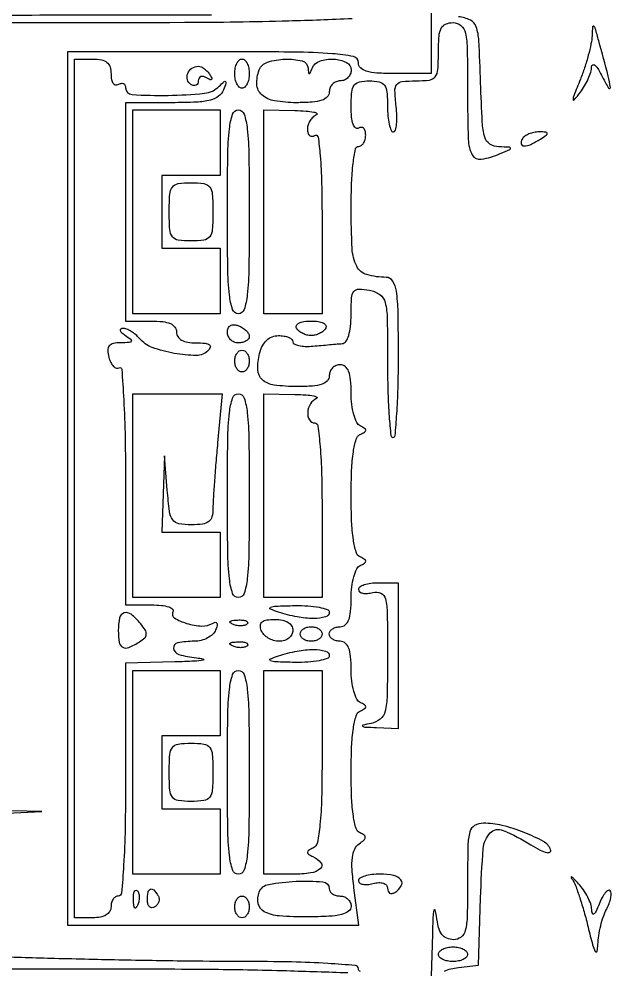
# Model space of a CAD drawing. Extents: x 23 to 255, y 40 to 184.
# Drawn here: x 61.53 to 68.45, y 123.94 to 134.98 of the extents above; entities that cross this region are included whole.
import ezdxf

# ---------------------------------------------------------------- set-up
doc = ezdxf.new("R2010")
doc.units = 0
doc.header["$MEASUREMENT"] = 0

msp = doc.modelspace()

# ---------------------------------------------------------------- linework, layer by layer
for points in [[(207.919475, 175.632891, 0.000007), (191.762556, 175.634099, 0.00002), (173.0434, 175.634494, 0.000013), (151.49745, 175.633531)], [(63.773493, 135.024651, -0.000502), (60.732933, 135.0216, -0.000713), (58.073684, 135.02539, -0.006118)], [(56.079404, 134.986085, 0.005181), (56.81595, 134.958717, 0.005997), (58.028629, 134.940786, 0.000697), (60.7428, 134.937, 0.000697), (63.456971, 134.940786, 0.005997), (64.66965, 134.958717, 0.005181), (65.406196, 134.986085, 0.400368)], [(66.3264, 135.1908), (66.3264, 134.7678), (66.3264, 134.3448), (65.9034, 134.3448, -0.014068), (65.695243, 134.350658, -0.058865), (65.57205, 134.372295, -0.122766), (65.505362, 134.411887, -0.200296), (65.4804, 134.4717, 0.357), (65.422881, 134.541992, 0.031097), (65.17725, 134.575864, 0.016532), (64.732196, 134.594477, 0.002184), (63.7884, 134.5986), (62.0964, 134.5986), (62.0964, 129.5226), (62.0964, 124.4466), (63.791314, 124.4466), (65.486228, 124.4466), (65.42896, 124.878307, -0.014521), (65.406902, 125.092032, -0.047794), (65.409976, 125.233615, -0.078269), (65.436767, 125.329138, -0.133572), (65.489496, 125.392348, 0.028744), (65.544528, 125.43572, 0.189707), (65.560128, 125.466363, 0.271347), (65.548053, 125.492416, 0.055411), (65.50155, 125.517591, -0.22738), (65.453368, 125.570553, -0.035579), (65.421694, 125.712265, -0.027264), (65.401762, 125.923123, -0.009934), (65.3958, 126.2232, -0.010126), (65.401847, 126.521748, -0.02674), (65.4219, 126.73452, -0.034095), (65.453624, 126.879375, -0.215863), (65.50155, 126.93525, 0.029131), (65.552942, 126.962984, 0.260055), (65.565, 126.9846, 0.260055), (65.552942, 127.006216, 0.029131), (65.50155, 127.03395, -0.175648), (65.46071, 127.074707, -0.041955), (65.42685, 127.1661, -0.03807), (65.403558, 127.284124, -0.029693), (65.3958, 127.41465, 0.021008), (65.389254, 127.570373, 0.070548), (65.36655, 127.669625, 0.129174), (65.326643, 127.72521, 0.17454), (65.2689, 127.746, -0.064853), (65.220386, 127.752319, -0.082425), (65.179277, 127.770851, -0.098894), (65.151777, 127.798337, -0.148195), (65.142, 127.8306, -0.148195), (65.151777, 127.862863, -0.098894), (65.179277, 127.890349, -0.082425), (65.220386, 127.908881, -0.064853), (65.2689, 127.9152, 0.17454), (65.326643, 127.93599, 0.129174), (65.36655, 127.991575, 0.070548), (65.389254, 128.090827, 0.021008), (65.3958, 128.24655, -0.029693), (65.403558, 128.377076, -0.03807), (65.42685, 128.4951, -0.041955), (65.46071, 128.586493, -0.175648), (65.50155, 128.62725, 0.029131), (65.552942, 128.654984, 0.260055), (65.565, 128.6766, 0.260055), (65.552942, 128.698216, 0.029131), (65.50155, 128.72595, -0.215863), (65.453624, 128.781825, -0.034095), (65.4219, 128.92668, -0.02674), (65.401847, 129.139452, -0.010126), (65.3958, 129.438, -0.010126), (65.401847, 129.736548, -0.02674), (65.4219, 129.94932, -0.034095), (65.453624, 130.094175, -0.215863), (65.50155, 130.15005, 0.029131), (65.552942, 130.177784, 0.260055), (65.565, 130.1994, 0.260055), (65.552942, 130.221016, 0.029131), (65.50155, 130.24875, -0.175648), (65.46071, 130.289507, -0.041955), (65.42685, 130.3809, -0.03807), (65.403558, 130.498924, -0.029693), (65.3958, 130.62945, 0.021008), (65.389254, 130.785173, 0.070548), (65.36655, 130.884425, 0.129174), (65.326643, 130.94001, 0.17454), (65.2689, 130.9608, 0.099038), (65.22047, 130.951112, 0.097945), (65.179277, 130.923523, 0.097945), (65.151688, 130.88233, 0.099038), (65.142, 130.8339, -0.187235), (65.11916, 130.775044, -0.126848), (65.058232, 130.735294, -0.064491), (64.947339, 130.713169, -0.017032), (64.766293, 130.707, -0.03143), (64.500094, 130.72375, -0.151192), (64.363423, 130.785735, -0.209056), (64.310257, 130.900833, -0.066711), (64.331947, 131.092508, -0.056979), (64.364938, 131.180223, -0.085655), (64.413932, 131.245418, -0.096513), (64.477067, 131.285265, -0.092909), (64.551412, 131.2992, -0.040772), (64.615578, 131.293959, -0.060182), (64.669771, 131.278187, -0.079139), (64.70659, 131.255032, -0.21614), (64.719, 131.227665, 0.284695), (64.735144, 131.201609, 0.061787), (64.787341, 131.183266, 0.047061), (64.862494, 131.174167, 0.028954), (64.95165, 131.176973, -0.000407), (65.048477, 131.185568, -0.000386), (65.147023, 131.194159, -0.000383), (65.234198, 131.201623, -0.001364), (65.29005, 131.206208, 0.22685), (65.33373, 131.231528, 0.073529), (65.36726, 131.300497, 0.051139), (65.388909, 131.405391, 0.025341), (65.3958, 131.541268, -0.013785), (65.401213, 131.737566, -0.146337), (65.428026, 131.812003, -0.242478), (65.485019, 131.840145, -0.04297), (65.6073, 131.827506, -0.10832), (65.729432, 131.775194, -0.180307), (65.791277, 131.68353, -0.055623), (65.814843, 131.496933, -0.003624), (65.8188, 130.950938, 0.007116), (65.823363, 130.630346, 0.011823), (65.837438, 130.360452, 0.005495), (65.856785, 130.13797, 0.38644), (65.88225, 130.114926, 0.388696), (65.907778, 130.138396, 0.004461), (65.927062, 130.388362, 0.010626), (65.941138, 130.688785, 0.006393), (65.9457, 131.045596, 0.004061), (65.941395, 131.575634, 0.033584), (65.921344, 131.815537, 0.096871), (65.879037, 131.933754, 0.264546), (65.804569, 131.97607, -0.070555), (65.578867, 132.007964, -0.208835), (65.461101, 132.105757, -0.10485), (65.407324, 132.310295, -0.012041), (65.3958, 132.788751, -0.009995), (65.401503, 133.073995, -0.019654), (65.41947, 133.300138, -0.01596), (65.445147, 133.469456, -0.361738), (65.4804, 133.4988, 0.153634), (65.512665, 133.508954, 0.097988), (65.540149, 133.537544, 0.080552), (65.558694, 133.580262, 0.062283), (65.565, 133.630693, 0.066118), (65.558802, 133.677361, 0.138808), (65.540149, 133.708483, 0.191142), (65.512518, 133.719432, 0.139169), (65.4804, 133.7103, -0.336396), (65.44677, 133.713519, -0.125298), (65.41922, 133.75584, -0.059005), (65.401281, 133.84005, -0.023007), (65.3958, 133.959107, -0.020677), (65.402826, 134.128935, -0.133196), (65.431807, 134.208941, -0.190739), (65.491752, 134.248342, -0.051178), (65.6073, 134.2602, -0.050766), (65.722544, 134.248469, -0.189121), (65.782543, 134.20944, -0.13443), (65.811667, 134.130388, -0.021436), (65.8188, 133.9641, 0.021529), (65.823689, 133.850614, 0.034612), (65.838661, 133.754979, 0.038489), (65.860166, 133.68581, 0.307262), (65.886412, 133.668, 0.335283), (65.910498, 133.686197, 0.041434), (65.924009, 133.754979, 0.035585), (65.927835, 133.850586, 0.021273), (65.919457, 133.9641, -0.017662), (65.904675, 134.146416, -0.17753), (65.927283, 134.218023, -0.206363), (65.98903, 134.252283, -0.024893), (66.147944, 134.2602, 0.030934), (66.305497, 134.269957, 0.199153), (66.373409, 134.308558, 0.15059), (66.404455, 134.390578, 0.015729), (66.411, 134.5986, -0.017388), (66.41733, 134.780561, -0.098846), (66.442725, 134.87355, -0.184152), (66.493774, 134.920437, -0.094959), (66.5802, 134.937, -0.179874), (66.672207, 134.902794, -0.16431), (66.723797, 134.815387, -0.047763), (66.74533, 134.624009, -0.004147), (66.7494, 134.1333, 0.006932), (66.757104, 133.577625, 0.1153), (66.803809, 133.400141, 0.324488), (66.908901, 133.348548, 0.058737), (67.1301, 133.4142, 0.003484), (67.242419, 133.463395, 0.357748), (67.249515, 133.477578, 0.337647), (67.236976, 133.48806, 0.003317), (67.112244, 133.492854, -0.138603), (67.007851, 133.525975, -0.179884), (66.949, 133.606327, -0.056181), (66.920175, 133.780562, -0.004674), (66.900744, 134.23905, 0.004218), (66.88047, 134.727952, 0.068491), (66.850014, 134.889223, 0.203522), (66.781551, 134.966503, 0.082613), (66.64365, 135.006069, -0.091587)], [(66.479341, 123.912424, -0.046395), (66.554547, 123.938513, -0.031666), (66.64365, 123.954531), (66.8763, 123.9813), (66.900625, 124.76385, -0.01163), (66.931764, 125.336407, -0.171999), (67.012244, 125.517471, -0.314289), (67.161313, 125.548131, -0.035356), (67.485564, 125.380612, 0.016956), (67.595001, 125.318874, 0.058253), (67.671123, 125.289929, 0.20837), (67.706512, 125.295781, 0.35443), (67.715277, 125.322695, 0.178361), (67.6309, 125.419012, 0.030666), (67.407094, 125.523572, 0.0339), (67.152273, 125.604628, 0.060121), (66.933744, 125.631, 0.130814), (66.831705, 125.603839, 0.198697), (66.776311, 125.5322, 0.061579), (66.753583, 125.374264, 0.004979), (66.7494, 124.9542, -0.005504), (66.744988, 124.553421, -0.053926), (66.72313, 124.385918, -0.167761), (66.673054, 124.307782, -0.168681), (66.58556, 124.2774, -0.100783), (66.50685, 124.293428, -0.1371), (66.450522, 124.338448, -0.094495), (66.412303, 124.420569, -0.030931), (66.387599, 124.55235, 0.042603), (66.372766, 124.622419, 0.770582), (66.35903, 124.621923, 0.043432), (66.347332, 124.535686, 0.005049), (66.339939, 124.34085), (66.3264, 123.8544)], [(65.504135, 123.906021, -0.322437), (65.4804, 123.939, 0.388949), (65.445612, 123.976955, 0.005994), (65.12424, 124.001115, 0.01107), (64.704177, 124.018309, 0.004692), (64.140362, 124.0236, -0.003168), (63.516999, 124.02755, -0.001668), (62.742654, 124.039947, -0.001659), (61.949697, 124.057921, -0.002556), (61.263962, 124.079251, -0.002073)], [(59.5584, 123.939), (62.4771, 123.939, -0.001995), (63.73993, 123.933962, -0.00525), (64.644975, 123.917237, -0.001485), (65.357097, 123.894478, -0.404023)]]:
    msp.add_lwpolyline(points, format="xyb")
for points in [[(68.19626, 134.786233, -0.039507), (68.184357, 134.690576, -0.014369), (68.152983, 134.557485, -0.014144), (68.110162, 134.413214, -0.016397), (68.061096, 134.278633, 0.002188), (67.984993, 134.086996, 0.093685), (67.976892, 134.044142, 0.700491), (67.989713, 134.039481, 0.010246), (68.061096, 134.12832, 0.032632), (68.109798, 134.200877, 0.027832), (68.15156, 134.28304, 0.028788), (68.181119, 134.362277, 0.067744), (68.191416, 134.42442, -0.277538), (68.205764, 134.446786, -0.315027), (68.230538, 134.443006, -0.069075), (68.271102, 134.391921, -0.019673), (68.319238, 134.3025, 0.025922), (68.389516, 134.175766, 0.795905), (68.409323, 134.182591, 0.038358), (68.384751, 134.315966, 0.002123), (68.27444, 134.7255, 0.003656), (68.233879, 134.869438, 0.158395), (68.216367, 134.895247, 0.595267), (68.202885, 134.889333, 0.009675)], [(62.604, 134.339807, 0.047867), (62.610052, 134.276731, 0.104212), (62.628851, 134.232142, 0.181468), (62.656611, 134.212942, 0.202618), (62.6886, 134.2179, -0.082592), (62.720926, 134.231141, -0.161196), (62.748349, 134.228509, -0.182303), (62.766577, 134.210621, -0.108972), (62.7732, 134.180593, 0.398031), (62.849115, 134.100338, 0.017606), (63.267989, 134.091809, 0.02107), (63.689438, 134.115851, 0.172325), (63.861092, 134.19675, -0.009992), (63.91857, 134.251569, -0.377046), (63.935155, 134.251911, -0.309425), (63.940073, 134.234149, -0.008433), (63.911261, 134.15445, -0.143563), (63.855227, 134.080579, -0.098738), (63.759527, 134.035544, -0.050216), (63.598524, 134.012419, -0.010577), (63.314049, 134.0064), (62.7732, 134.0064), (62.7732, 132.7374), (62.7732, 131.4684), (63.0693, 131.4684, -0.025511), (63.205001, 131.461472, -0.075863), (63.2949, 131.438186, -0.129352), (63.346274, 131.398135, -0.164293), (63.3654, 131.3415, 0.145054), (63.381267, 131.287956, 0.122482), (63.42462, 131.2475, 0.086196), (63.49616, 131.222585, 0.040813), (63.59382, 131.2146, -0.019811), (63.698014, 131.21047, -0.12603), (63.747708, 131.19345, -0.345585), (63.757379, 131.164712, -0.111595), (63.731739, 131.124099, -0.200187), (63.59705, 131.068696, -0.042791), (63.339735, 131.092029, -0.044083), (63.082471, 131.161589, -0.132236), (62.935055, 131.26575, 0.043382), (62.890518, 131.310822, 0.040382), (62.837841, 131.348742, 0.042947), (62.785257, 131.374623, 0.096576), (62.741691, 131.382505, 0.146983), (62.717041, 131.374732, 0.346739), (62.711598, 131.357499, 0.127461), (62.730346, 131.330967, 0.032098), (62.7732, 131.2992, -0.0204), (62.836463, 131.254556, -0.394615), (62.840048, 131.23286, -0.236875), (62.815372, 131.218808, -0.01135), (62.71767, 131.215895, 0.046251), (62.62983, 131.207123, 0.175289), (62.583203, 131.179235, 0.184894), (62.566635, 131.12908, 0.052343), (62.579238, 131.046352, 0.047293), (62.601553, 130.985277, 0.082294), (62.632338, 130.941139, 0.124503), (62.666185, 130.920395, 0.21724), (62.698218, 130.924444, -0.563645), (62.729148, 130.908618, -0.004009), (62.751618, 130.554221, -0.009037), (62.767981, 130.114866, -0.004788), (62.7732, 129.569893), (62.7732, 128.169), (63.074293, 128.169, -0.023897), (63.190213, 128.163457, -0.055407), (63.275327, 128.145647, -0.109696), (63.320393, 128.118908, -0.356654), (63.324633, 128.08688, 0.415418), (63.341277, 128.017017, 0.066834), (63.48331, 127.95427, 0.055445), (63.661222, 127.923409, 0.154858), (63.782623, 127.953929, -0.089481), (63.814832, 127.966611, -0.338751), (63.833045, 127.957664, -0.174429), (63.836425, 127.928535, -0.034154), (63.82068, 127.877294, -0.114053), (63.78679, 127.827064, -0.065838), (63.727095, 127.784568, -0.060439), (63.652098, 127.755786, -0.061504), (63.572842, 127.746, 0.046937), (63.3795, 127.72781, 0.394958), (63.332314, 127.663213, 0.303882), (63.39351, 127.592225, 0.041357), (63.596279, 127.553934, -0.038045), (63.67631, 127.539368, -0.800087), (63.675835, 127.525773, -0.036149), (63.573745, 127.514078, -0.004225), (63.34425, 127.506422), (62.7732, 127.4922), (62.7732, 126.1386, -0.004639), (62.767913, 125.568783, -0.010966), (62.750728, 125.14455, -0.005893), (62.72659, 124.819856, -0.389247), (62.6886, 124.785, 0.148195), (62.656337, 124.775223, 0.098894), (62.628851, 124.747723, 0.082425), (62.610319, 124.706614, 0.064853), (62.604, 124.6581, -0.140575), (62.588956, 124.60565, -0.118484), (62.5476, 124.56504, -0.088208), (62.48077, 124.539544, -0.04716), (62.3925, 124.5312), (62.181, 124.5312), (62.181, 129.5226), (62.181, 134.514), (62.3925, 134.514, -0.044877), (62.4936, 134.504908, -0.128089), (62.55717, 134.475431, -0.150748), (62.59225, 134.422188, -0.070954)], [(64.2114, 134.3448, -0.048028), (64.205166, 134.280046, -0.068025), (64.186549, 134.225303, -0.088204), (64.159107, 134.188415, -0.191087), (64.1268, 134.1756, -0.191087), (64.094493, 134.188415, -0.088204), (64.067051, 134.225303, -0.068025), (64.048434, 134.280046, -0.048028), (64.0422, 134.3448, -0.048028), (64.048434, 134.409554, -0.068025), (64.067051, 134.464297, -0.088204), (64.094493, 134.501185, -0.191087), (64.1268, 134.514, -0.191087), (64.159107, 134.501185, -0.088204), (64.186549, 134.464297, -0.068025), (64.205166, 134.409554, -0.048028)], [(64.894879, 134.40825, 0.011437), (64.899642, 134.352973, 0.382689), (64.908756, 134.3448, 0.295955), (64.920518, 134.35243, 0.009076), (64.944229, 134.40825, -0.218431), (65.031226, 134.490468, -0.093737), (65.193125, 134.513304, -0.103607), (65.341263, 134.47496, -0.285131), (65.3958, 134.3871, -0.099038), (65.386112, 134.33867, -0.097945), (65.358523, 134.297477, -0.097945), (65.31733, 134.269888, -0.099038), (65.2689, 134.2602, 0.099038), (65.22047, 134.250512, 0.097945), (65.179277, 134.222923, 0.097945), (65.151688, 134.18173, 0.099038), (65.142, 134.1333, -0.189386), (65.118812, 134.074276, -0.126277), (65.056957, 134.034551, -0.063524), (64.944069, 134.012513, -0.01648), (64.758645, 134.0064, -0.042182), (64.506032, 134.027749, -0.139309), (64.356732, 134.099036, -0.203651), (64.299318, 134.218903, -0.103186), (64.326594, 134.3871, -0.229346), (64.422928, 134.477475, -0.066447), (64.629421, 134.5129, -0.072061), (64.825613, 134.491892, -0.325068)], [(63.754179, 134.331729, -0.029004), (63.775154, 134.292927, -0.315645), (63.772243, 134.276357, -0.315645), (63.755673, 134.273446, -0.029004), (63.716871, 134.294421, 0.073727), (63.679509, 134.3105, 0.150165), (63.647891, 134.309269, 0.188059), (63.626992, 134.29135, 0.123177), (63.6192, 134.2602, -0.103494), (63.612522, 134.228281, -0.179156), (63.593943, 134.209008, -0.165631), (63.566055, 134.20562, -0.086767), (63.53322, 134.218753, -0.189436), (63.491992, 134.273805, -0.165456), (63.4963, 134.346004, -0.147302), (63.545317, 134.406616, -0.150691), (63.6192, 134.4294, -0.105702), (63.652157, 134.422354, -0.051333), (63.689628, 134.400709, -0.047677), (63.725556, 134.369091, -0.050108)], [(64.2114, 132.7374, -0.003355), (64.207045, 132.088438, -0.023333), (64.187984, 131.77155, -0.051622), (64.151866, 131.602002, -0.325229), (64.0845, 131.553, -0.325229), (64.017134, 131.602002, -0.051622), (63.981016, 131.77155, -0.023333), (63.961955, 132.088438, -0.003355), (63.9576, 132.7374, -0.003355), (63.961955, 133.386362, -0.023333), (63.981016, 133.70325, -0.051622), (64.017134, 133.872798, -0.325229), (64.0845, 133.9218, -0.325229), (64.151866, 133.872798, -0.051622), (64.187984, 133.70325, -0.023333), (64.207045, 133.386362, -0.003355)], [(64.99395, 133.865771, 0.090943), (64.953517, 133.840144, 0.065439), (64.919264, 133.798962, 0.063907), (64.896099, 133.749172, 0.077109), (64.8882, 133.698257, 0.070719), (64.894443, 133.654342, 0.14589), (64.913051, 133.625446, 0.189552), (64.94065, 133.615861, 0.129002), (64.9728, 133.6257, -0.540264), (65.010909, 133.607894, -0.014869), (65.035607, 133.390815, -0.015427), (65.052411, 133.072237, -0.005462), (65.0574, 132.615493), (65.0574, 131.553), (64.719, 131.553), (64.3806, 131.553), (64.3806, 132.7374), (64.3806, 133.9218), (64.74015, 133.915121, -0.011459), (64.871513, 133.909668, -0.031921), (64.963018, 133.897869, -0.122766), (64.996423, 133.882292, -0.571698)], [(67.3839, 133.5834, 0.175918), (67.372608, 133.529173, 0.372932), (67.402706, 133.503098, 0.110887), (67.483799, 133.521306, 0.03301), (67.5954, 133.5834, 0.010223), (67.666697, 133.63157, 0.295079), (67.674564, 133.651137, 0.343021), (67.65982, 133.664024, 0.012098), (67.579243, 133.666705, 0.053738), (67.520643, 133.660925, 0.049393), (67.46285, 133.642768, 0.052761), (67.414324, 133.615719, 0.101161)], [(63.7884, 132.7374, -0.015744), (63.781903, 132.531114, -0.14616), (63.751388, 132.44835, -0.200505), (63.684827, 132.409214, -0.033956), (63.5346, 132.399, -0.033956), (63.384373, 132.409214, -0.200505), (63.317813, 132.44835, -0.14616), (63.287297, 132.531114, -0.015744), (63.2808, 132.7374, -0.015744), (63.287297, 132.943686, -0.14616), (63.317813, 133.02645, -0.200505), (63.384373, 133.065586, -0.033956), (63.5346, 133.0758, -0.033956), (63.684827, 133.065586, -0.200505), (63.751388, 133.02645, -0.14616), (63.781903, 132.943686, -0.015744)], [(64.2114, 131.290149, -0.164455), (64.201658, 131.26133, -0.095748), (64.174123, 131.236792, -0.076852), (64.133036, 131.220211, -0.057609), (64.0845, 131.2146, -0.096899), (64.036066, 131.224075, -0.097416), (63.994877, 131.251097, -0.098432), (63.967298, 131.291432, -0.10122), (63.9576, 131.338845, -0.094119), (63.966585, 131.386157, -0.166113), (63.992063, 131.416124, -0.151899), (64.032474, 131.42582, -0.075244), (64.0845, 131.414394, -0.048303), (64.133043, 131.390165, -0.053891), (64.174123, 131.35781, -0.061199), (64.20221, 131.322627, -0.13875)], [(65.0997, 131.3838, -0.085235), (65.071089, 131.351417, -0.053414), (65.02843, 131.324051, -0.051777), (64.9791, 131.305473, -0.064269), (64.9305, 131.2992, -0.064269), (64.8819, 131.305473, -0.051777), (64.83257, 131.324051, -0.053414), (64.789911, 131.351417, -0.085235), (64.7613, 131.3838, -0.259199), (64.759787, 131.416432, -0.162984), (64.787443, 131.444164, -0.081563), (64.846915, 131.462619, -0.034543), (64.9305, 131.4684, -0.034543), (65.014085, 131.462619, -0.081563), (65.073557, 131.444164, -0.162984), (65.101213, 131.416432, -0.259199)], [(64.2114, 131.0031, -0.064853), (64.205081, 130.954586, -0.082425), (64.186549, 130.913477, -0.098894), (64.159063, 130.885977, -0.148195), (64.1268, 130.8762, -0.148195), (64.094537, 130.885977, -0.098894), (64.067051, 130.913477, -0.082425), (64.048519, 130.954586, -0.064853), (64.0422, 131.0031, -0.064853), (64.048519, 131.051614, -0.082425), (64.067051, 131.092723, -0.098894), (64.094537, 131.120223, -0.148195), (64.1268, 131.13, -0.148195), (64.159063, 131.120223, -0.098894), (64.186549, 131.092723, -0.082425), (64.205081, 131.051614, -0.064853)], [(63.843535, 130.05135, 0.002719), (63.822844, 129.818765, 0.002947), (63.805269, 129.592131, 0.002773), (63.792428, 129.39772, 0.014313), (63.789001, 129.28995, -0.061162), (63.776826, 129.193316, -0.16962), (63.739616, 129.136959, -0.132036), (63.668278, 129.107747, -0.031536), (63.539235, 129.0996, -0.043553), (63.392222, 129.11243, -0.199253), (63.321433, 129.15755, -0.121113), (63.283994, 129.254384, -0.012299), (63.258384, 129.50145), (63.226698, 129.9033), (63.211449, 129.45915), (63.1962, 129.015), (63.5346, 129.015), (63.873, 129.015), (63.873, 128.6343), (63.873, 128.2536), (63.3654, 128.2536), (62.8578, 128.2536), (62.8578, 129.438), (62.8578, 130.6224), (63.377634, 130.6224), (63.897467, 130.6224)], [(64.2114, 129.438, -0.003355), (64.207045, 128.789038, -0.023333), (64.187984, 128.47215, -0.051622), (64.151866, 128.302602, -0.325229), (64.0845, 128.2536, -0.325229), (64.017134, 128.302602, -0.051622), (63.981016, 128.47215, -0.023333), (63.961955, 128.789038, -0.003355), (63.9576, 129.438, -0.003355), (63.961955, 130.086962, -0.023333), (63.981016, 130.40385, -0.051622), (64.017134, 130.573398, -0.325229), (64.0845, 130.6224, -0.325229), (64.151866, 130.573398, -0.051622), (64.187984, 130.40385, -0.023333), (64.207045, 130.086962, -0.003355)], [(64.99395, 130.566371, 0.161605), (64.922591, 130.505781, 0.118456), (64.890625, 130.406186, 0.152487), (64.910715, 130.319559, 0.266094), (64.9728, 130.284, -0.379241), (65.00969, 130.25132, -0.00943), (65.034488, 130.00905, -0.014311), (65.051959, 129.688902, -0.006475), (65.0574, 129.2688), (65.0574, 128.2536), (64.719, 128.2536), (64.3806, 128.2536), (64.3806, 129.438), (64.3806, 130.6224), (64.74015, 130.615721, -0.011459), (64.871513, 130.610268, -0.031921), (64.963018, 130.598469, -0.122766), (64.996423, 130.582892, -0.571698)], [(65.4804, 128.34612, 0.24384), (65.493728, 128.320417, 0.106581), (65.530102, 128.304963, 0.070464), (65.584769, 128.302299, 0.040966), (65.6496, 128.313687, -0.175895), (65.741648, 128.305153, -0.228785), (65.794197, 128.240208, -0.053854), (65.815155, 128.070475, -0.003813), (65.8188, 127.592551, -0.00452), (65.814485, 127.115244, -0.053787), (65.791377, 126.932152, -0.162432), (65.734725, 126.840794, -0.126517), (65.62845, 126.790505, 0.007636), (65.531859, 126.770366, 0.638397), (65.529402, 126.75904, 0.148673), (65.555398, 126.749465, 0.003224), (65.6919, 126.742463), (65.9457, 126.731084), (65.9457, 127.577015), (65.9457, 128.422946), (65.71305, 128.422873, 0.031263), (65.623924, 128.417267, 0.048372), (65.548741, 128.400297, 0.06192), (65.496595, 128.375598, 0.256612)], [(65.142, 128.0844, -0.342073), (65.098686, 128.028497, -0.063188), (64.960543, 128.01097, -0.046945), (64.767239, 128.029159, -0.030582), (64.5498, 128.0844, -0.028124), (64.457077, 128.119956, -0.661822), (64.457509, 128.140609, -0.08599), (64.521415, 128.154168, -0.004133), (64.74015, 128.160567, -0.019829), (64.894183, 128.157691, -0.032261), (65.023957, 128.141672, -0.034554), (65.118719, 128.116828, -0.321793)], [(62.6886, 127.8729, 0.038667), (62.699406, 127.733377, 0.236128), (62.740077, 127.676209, 0.230242), (62.811073, 127.673646, 0.036932), (62.93696, 127.740848, 0.050531), (62.995511, 127.786774, 0.190605), (63.014497, 127.828393, 0.156052), (63.001583, 127.877271, 0.03121), (62.947751, 127.951052, 0.048403), (62.838667, 128.059255, 0.249361), (62.757952, 128.075269, 0.271269), (62.704463, 128.017635, 0.054635)], [(64.188488, 127.948688, -0.126455), (64.160829, 127.932339, -0.060344), (64.119772, 127.925642, -0.05415), (64.072603, 127.928808, -0.051402), (64.026338, 127.942009, -0.054073), (63.991087, 127.960752, -0.470617), (63.989628, 127.97617, -0.168741), (64.014311, 127.988126, -0.018894), (64.07745, 127.993121, -0.028489), (64.136347, 127.992191, -0.077125), (64.176954, 127.982824, -0.208169), (64.192397, 127.967203, -0.296942)], [(64.719, 127.8729, -0.125389), (64.706669, 127.824504, -0.100779), (64.671956, 127.783277, -0.090193), (64.620031, 127.755568, -0.077727), (64.558851, 127.746, -0.07271), (64.493989, 127.755482, -0.064008), (64.431442, 127.783277, -0.066864), (64.380567, 127.824379, -0.098143), (64.350006, 127.8729, -0.100949), (64.340292, 127.931169, -0.219604), (64.360307, 127.97073, -0.135263), (64.413787, 127.993416, -0.033085), (64.510155, 127.9998, -0.048301), (64.596957, 127.991395, -0.088469), (64.663043, 127.965799, -0.117745), (64.704086, 127.925162, -0.139894)], [(65.0574, 127.8306, -0.148195), (65.047623, 127.798337, -0.098894), (65.020123, 127.770851, -0.082425), (64.979014, 127.752319, -0.064853), (64.9305, 127.746, -0.064853), (64.881986, 127.752319, -0.082425), (64.840877, 127.770851, -0.098894), (64.813377, 127.798337, -0.148195), (64.8036, 127.8306, -0.148195), (64.813377, 127.862863, -0.098894), (64.840877, 127.890349, -0.082425), (64.881986, 127.908881, -0.064853), (64.9305, 127.9152, -0.064853), (64.979014, 127.908881, -0.082425), (65.020123, 127.890349, -0.098894), (65.047623, 127.862863, -0.148195)], [(64.188488, 127.694888, -0.126455), (64.160829, 127.678539, -0.060344), (64.119772, 127.671842, -0.05415), (64.072603, 127.675008, -0.051402), (64.026338, 127.688209, -0.054073), (63.991087, 127.706952, -0.470617), (63.989628, 127.72237, -0.168741), (64.014311, 127.734326, -0.018894), (64.07745, 127.739321, -0.028489), (64.136347, 127.738391, -0.077125), (64.176954, 127.729024, -0.208169), (64.192397, 127.713403, -0.296942)], [(65.142, 127.5768, -0.321793), (65.118719, 127.544372, -0.034554), (65.023957, 127.519528, -0.032261), (64.894183, 127.503509, -0.019829), (64.74015, 127.500633, -0.004133), (64.521415, 127.507032, -0.08599), (64.457509, 127.520591, -0.661822), (64.457077, 127.541244, -0.028124), (64.5498, 127.5768, -0.030582), (64.767239, 127.632041, -0.046945), (64.960543, 127.65023, -0.063188), (65.098686, 127.632703, -0.342073)], [(64.2114, 126.2232, -0.003355), (64.207045, 125.574238, -0.023333), (64.187984, 125.25735, -0.051622), (64.151866, 125.087802, -0.325229), (64.0845, 125.0388, -0.325229), (64.017134, 125.087802, -0.051622), (63.981016, 125.25735, -0.023333), (63.961955, 125.574238, -0.003355), (63.9576, 126.2232, -0.003355), (63.961955, 126.872162, -0.023333), (63.981016, 127.18905, -0.051622), (64.017134, 127.358598, -0.325229), (64.0845, 127.4076, -0.325229), (64.151866, 127.358598, -0.051622), (64.187984, 127.18905, -0.023333), (64.207045, 126.872162, -0.003355)], [(65.0574, 126.39945, -0.005668), (65.051996, 125.922772, -0.019251), (65.032996, 125.612562, -0.02327), (65.002781, 125.407364, -0.239804), (64.95165, 125.34195, 0.029131), (64.900258, 125.314216, 0.260055), (64.8882, 125.2926, 0.260055), (64.900258, 125.270984, 0.029131), (64.95165, 125.24325, -0.112098), (65.044557, 125.171161, -0.404484), (65.039055, 125.103462, -0.147771), (64.927948, 125.052835, -0.033546), (64.719, 125.0388), (64.3806, 125.0388), (64.3806, 126.2232), (64.3806, 127.4076), (64.719, 127.4076), (65.0574, 127.4076)], [(63.7884, 126.2232, -0.015744), (63.781903, 126.016914, -0.14616), (63.751388, 125.93415, -0.200505), (63.684827, 125.895014, -0.033956), (63.5346, 125.8848, -0.033956), (63.384373, 125.895014, -0.200505), (63.317813, 125.93415, -0.14616), (63.287297, 126.016914, -0.015744), (63.2808, 126.2232, -0.015744), (63.287297, 126.429486, -0.14616), (63.317813, 126.51225, -0.200505), (63.384373, 126.551386, -0.033956), (63.5346, 126.5616, -0.033956), (63.684827, 126.551386, -0.200505), (63.751388, 126.51225, -0.14616), (63.781903, 126.429486, -0.015744)], [(65.4804, 124.96212, 0.24384), (65.493728, 124.936417, 0.106581), (65.530102, 124.920963, 0.070464), (65.584769, 124.918299, 0.040966), (65.6496, 124.929687, -0.049197), (65.716937, 124.940379, -0.093918), (65.771079, 124.933403, -0.138651), (65.805676, 124.91019, -0.177913), (65.8188, 124.874474, 0.09468), (65.825285, 124.840537, 0.172824), (65.843651, 124.81959, 0.172837), (65.871124, 124.814976, 0.094696), (65.9034, 124.8273, 0.113726), (65.978656, 124.901756, 0.320053), (65.974789, 124.971699, 0.176115), (65.890223, 125.023244, 0.049727), (65.7342, 125.0388, 0.028607), (65.636958, 125.033232, 0.044782), (65.554954, 125.016275, 0.056032), (65.497575, 124.991653, 0.269637)], [(67.967718, 124.976434, -0.058856), (68.003546, 124.90716, -0.010095), (68.05296, 124.767266, -0.010877), (68.104342, 124.599739, -0.00952), (68.150873, 124.422547, 0.005635), (68.202881, 124.218046, 0.063033), (68.234455, 124.140397, 0.67978), (68.25457, 124.143137, 0.052846), (68.265005, 124.219512, -0.030224), (68.274429, 124.323212, -0.021396), (68.296951, 124.437946, -0.021686), (68.328047, 124.54609, -0.042036), (68.363654, 124.628607, 0.031005), (68.395202, 124.697504, 0.042009), (68.414339, 124.763199, 0.048189), (68.419929, 124.81719, 0.200699), (68.407772, 124.846828, 0.348645), (68.38357, 124.849611, 0.081047), (68.35053, 124.820737, 0.050795), (68.313856, 124.765885, 0.026838), (68.27938, 124.691533, -0.014147), (68.243146, 124.607891, -0.124788), (68.217853, 124.576957, -0.515516), (68.200757, 124.582525, -0.06643), (68.192962, 124.627578, 0.075952), (68.180523, 124.692168, 0.03269), (68.145686, 124.772933, 0.031398), (68.096607, 124.855675, 0.036044), (68.03955, 124.927665, 0.006825), (67.98577, 124.984714, 0.051243), (67.957379, 125.008572, 0.752778), (67.952308, 125.004352, 0.045286)], [(65.142, 124.8696, 0.148195), (65.151777, 124.837337, 0.098894), (65.179277, 124.809851, 0.082425), (65.220386, 124.791319, 0.064853), (65.2689, 124.785, -0.09352), (65.317341, 124.77586, -0.096476), (65.358523, 124.749732, -0.099131), (65.386087, 124.71075, -0.104846), (65.3958, 124.66494, -0.241056), (65.366723, 124.608134, -0.097014), (65.285202, 124.570628, -0.046965), (65.137638, 124.549243, -0.011319), (64.890459, 124.542464, -0.019392), (64.560004, 124.553702, -0.100792), (64.38523, 124.602766, -0.229345), (64.316332, 124.694283, -0.141134), (64.328148, 124.831351, -0.263598), (64.436274, 124.920395, -0.031632), (64.75545, 124.955713, -0.032136), (65.067611, 124.950316, -0.390528)], [(62.915591, 124.684537, -0.054073), (62.896848, 124.649287, -0.470617), (62.88143, 124.647828, -0.168741), (62.869474, 124.672511, -0.018894), (62.864479, 124.73565, -0.028489), (62.865409, 124.794547, -0.077125), (62.874776, 124.835154, -0.208169), (62.890397, 124.850597, -0.296942), (62.908913, 124.846687, -0.126455), (62.925261, 124.819029, -0.060344), (62.931958, 124.777972, -0.05415), (62.928792, 124.730803, -0.051402)], [(63.150287, 124.790846, -0.108373), (63.162267, 124.756727, -0.099685), (63.159406, 124.719616, -0.095498), (63.142106, 124.685225, -0.090427), (63.11298, 124.658953, -0.136093), (63.080328, 124.649456, -0.190788), (63.052257, 124.660167, -0.140899), (63.033312, 124.691117, -0.067432), (63.027, 124.737707, -0.039415), (63.034204, 124.828955, -0.25701), (63.061448, 124.864006, -0.315493), (63.100336, 124.85595, -0.050477)], [(64.2114, 124.6581, -0.064853), (64.205081, 124.609586, -0.082425), (64.186549, 124.568477, -0.098894), (64.159063, 124.540977, -0.148195), (64.1268, 124.5312, -0.148195), (64.094537, 124.540977, -0.098894), (64.067051, 124.568477, -0.082425), (64.048519, 124.609586, -0.064853), (64.0422, 124.6581, -0.064853), (64.048519, 124.706614, -0.082425), (64.067051, 124.747723, -0.098894), (64.094537, 124.775223, -0.148195), (64.1268, 124.785, -0.148195), (64.159063, 124.775223, -0.098894), (64.186549, 124.747723, -0.082425), (64.205081, 124.706614, -0.064853)], [(66.7494, 124.1082, -0.191087), (66.736585, 124.075893, -0.088204), (66.699698, 124.048451, -0.068025), (66.644954, 124.029834, -0.048028), (66.5802, 124.0236, -0.048028), (66.515446, 124.029834, -0.068025), (66.460702, 124.048451, -0.088204), (66.423815, 124.075893, -0.191087), (66.411, 124.1082, -0.191087), (66.423815, 124.140507, -0.088204), (66.460702, 124.167949, -0.068025), (66.515446, 124.186566, -0.048028), (66.5802, 124.1928, -0.048028), (66.644954, 124.186566, -0.068025), (66.699698, 124.167949, -0.088204), (66.736585, 124.140507, -0.191087)]]:
    msp.add_lwpolyline(points, format="xyb", close=True)
for points in [[(63.873, 133.5411), (63.873, 133.1604), (63.5346, 133.1604), (63.1962, 133.1604), (63.1962, 132.7374), (63.1962, 132.3144), (63.5346, 132.3144), (63.873, 132.3144), (63.873, 131.9337), (63.873, 131.553), (63.3654, 131.553), (62.8578, 131.553), (62.8578, 132.7374), (62.8578, 133.9218), (63.3654, 133.9218), (63.873, 133.9218)], [(63.873, 127.0269), (63.873, 126.6462), (63.5346, 126.6462), (63.1962, 126.6462), (63.1962, 126.2232), (63.1962, 125.8002), (63.5346, 125.8002), (63.873, 125.8002), (63.873, 125.4195), (63.873, 125.0388), (63.3654, 125.0388), (62.8578, 125.0388), (62.8578, 126.2232), (62.8578, 127.4076), (63.3654, 127.4076), (63.873, 127.4076)]]:
    msp.add_lwpolyline(points, close=True)
msp.add_lwpolyline([(61.14465, 125.737316), (61.8003, 125.766149), (61.10235, 125.783175)])

doc.saveas('drawing.dxf')
